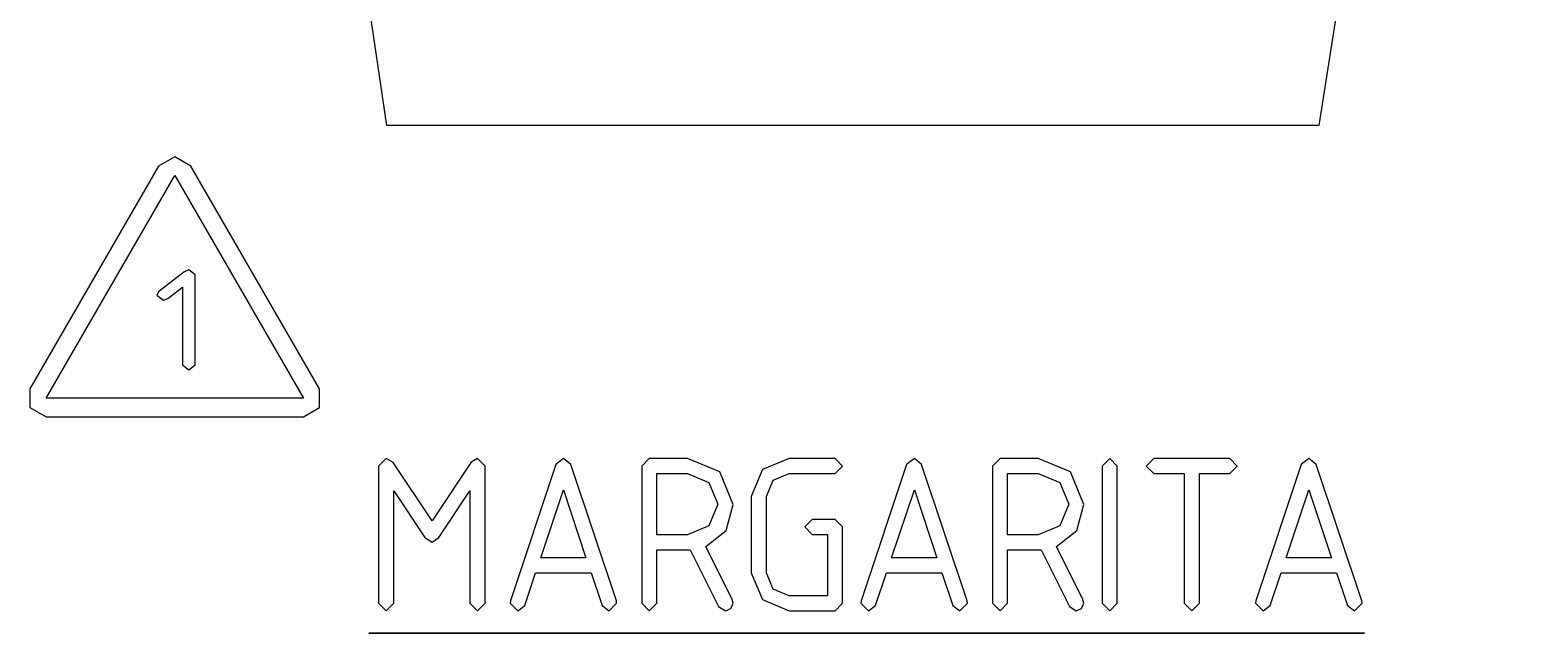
# Model space of a CAD drawing. Header units: metres. Extents: x 0 to 16.5, y 0 to 11.5.
# Drawn here: x 8.233 to 9.181, y 4.43 to 4.813 of the extents above; entities that cross this region are included whole.
import ezdxf

# ---------------------------------------------------------------- set-up
doc = ezdxf.new("R2010")
doc.units = ezdxf.units.M

msp = doc.modelspace()

# ---------------------------------------------------------------- linework, layer by layer
for points in [[(9.14958, 5.58974), (9.18093, 5.58974), (9.04958, 4.75211), (8.45915, 4.75211), (8.33567, 5.58974), (8.37283, 5.58974), (9.14958, 5.58974)], [(8.32482, 4.73215), (8.32482, 4.73215), (8.31461, 4.72629), (8.27387, 4.65571), (8.23312, 4.58507), (8.23312, 4.57329), (8.24333, 4.56743), (8.32482, 4.56743), (8.40636, 4.56743), (8.41656, 4.57329), (8.41656, 4.58507), (8.37582, 4.65571), (8.33501, 4.72629), (8.32482, 4.73215), (8.32482, 4.73215)], [(8.32482, 4.72038), (8.36561, 4.64979), (8.40636, 4.57921), (8.32482, 4.57921), (8.24333, 4.57921), (8.28407, 4.64979), (8.32482, 4.72038)], [(8.32981, 4.60037), (8.33388, 4.59722), (8.33789, 4.60037), (8.33789, 4.65728), (8.33388, 4.66043), (8.33057, 4.65913), (8.31472, 4.64681), (8.31358, 4.64453), (8.31765, 4.64139), (8.32053, 4.64236), (8.32981, 4.64963), (8.32981, 4.60037)], [(8.51264, 4.53868), (8.48785, 4.50142), (8.46317, 4.53851), (8.45882, 4.5409), (8.454, 4.53614), (8.454, 4.44922), (8.45882, 4.44444), (8.4636, 4.44922), (8.4636, 4.52046), (8.48335, 4.49083), (8.48785, 4.48785), (8.49214, 4.49083), (8.51187, 4.52046), (8.51187, 4.44922), (8.51671, 4.44444), (8.52149, 4.44922), (8.52149, 4.53614), (8.51671, 4.5409), (8.51264, 4.53868)], [(8.60465, 4.45074), (8.57579, 4.53717), (8.57118, 4.5409), (8.56625, 4.53706), (8.53749, 4.45074), (8.53733, 4.44922), (8.54215, 4.44444), (8.5466, 4.44775), (8.5535, 4.46853), (8.58865, 4.46853), (8.59554, 4.44775), (8.60004, 4.44444), (8.60482, 4.44922), (8.60465, 4.45074)], [(8.67854, 4.51188), (8.67019, 4.53256), (8.64968, 4.5409), (8.62549, 4.5409), (8.62067, 4.53614), (8.62067, 4.44922), (8.62549, 4.44444), (8.63026, 4.44922), (8.63026, 4.48301), (8.64968, 4.48301), (8.65147, 4.48301), (8.66943, 4.44715), (8.67378, 4.44444), (8.67708, 4.44596), (8.67854, 4.44922), (8.67796, 4.4515), (8.66124, 4.48514), (8.67421, 4.49533), (8.67854, 4.51188)], [(8.70389, 4.45822), (8.69971, 4.46853), (8.69971, 4.51682), (8.70389, 4.52718), (8.71419, 4.53136), (8.74322, 4.53136), (8.74799, 4.53614), (8.74322, 4.5409), (8.71419, 4.5409), (8.69715, 4.5339), (8.69011, 4.51682), (8.69011, 4.46853), (8.69715, 4.4515), (8.71419, 4.44444), (8.74322, 4.44444), (8.74799, 4.44922), (8.74799, 4.49756), (8.74322, 4.50233), (8.72874, 4.50233), (8.72396, 4.49756), (8.72874, 4.49274), (8.73844, 4.49274), (8.73844, 4.454), (8.71419, 4.454), (8.70389, 4.45822)], [(8.82687, 4.45074), (8.79801, 4.53717), (8.7934, 4.5409), (8.78847, 4.53706), (8.75971, 4.45074), (8.75956, 4.44922), (8.76437, 4.44444), (8.76882, 4.44775), (8.77572, 4.46853), (8.81087, 4.46853), (8.81776, 4.44775), (8.82226, 4.44444), (8.82704, 4.44922), (8.82687, 4.45074)], [(8.90076, 4.51188), (8.89242, 4.53256), (8.8719, 4.5409), (8.84771, 4.5409), (8.84289, 4.53614), (8.84289, 4.44922), (8.84771, 4.44444), (8.85249, 4.44922), (8.85249, 4.48301), (8.8719, 4.48301), (8.87369, 4.48301), (8.89165, 4.44715), (8.896, 4.44444), (8.89931, 4.44596), (8.90076, 4.44922), (8.90018, 4.4515), (8.88346, 4.48514), (8.89643, 4.49533), (8.90076, 4.51188)], [(8.92193, 4.44922), (8.92193, 4.53614), (8.91715, 4.5409), (8.91233, 4.53614), (8.91233, 4.44922), (8.91715, 4.44444), (8.92193, 4.44922)], [(8.94504, 4.53136), (8.96436, 4.53136), (8.96436, 4.44922), (8.96912, 4.44444), (8.97396, 4.44922), (8.97396, 4.53136), (8.99322, 4.53136), (8.99799, 4.53614), (8.99322, 4.5409), (8.94504, 4.5409), (8.94026, 4.53614), (8.94504, 4.53136)], [(9.07687, 4.45074), (9.04801, 4.53717), (9.0434, 4.5409), (9.03847, 4.53706), (9.00971, 4.45074), (9.00956, 4.44922), (9.01437, 4.44444), (9.01882, 4.44775), (9.02572, 4.46853), (9.06087, 4.46853), (9.06776, 4.44775), (9.07226, 4.44444), (9.07704, 4.44922), (9.07687, 4.45074)], [(8.64968, 4.53136), (8.66331, 4.52567), (8.669, 4.51204), (8.66331, 4.49826), (8.64968, 4.49262), (8.63026, 4.49262), (8.63026, 4.53136), (8.64968, 4.53136)], [(8.8719, 4.53136), (8.88553, 4.52567), (8.89122, 4.51204), (8.88553, 4.49826), (8.8719, 4.49262), (8.85249, 4.49262), (8.85249, 4.53136), (8.8719, 4.53136)], [(8.58535, 4.47808), (8.55681, 4.47808), (8.57118, 4.52115), (8.58535, 4.47808)], [(8.80757, 4.47808), (8.77903, 4.47808), (8.7934, 4.52115), (8.80757, 4.47808)], [(9.05757, 4.47808), (9.02903, 4.47808), (9.0434, 4.52115), (9.05757, 4.47808)], [(8.44786, 4.43028), (8.44786, 4.43028), (9.0785, 4.43028), (8.44786, 4.43028)]]:
    msp.add_lwpolyline(points, close=True)

doc.saveas('drawing.dxf')
